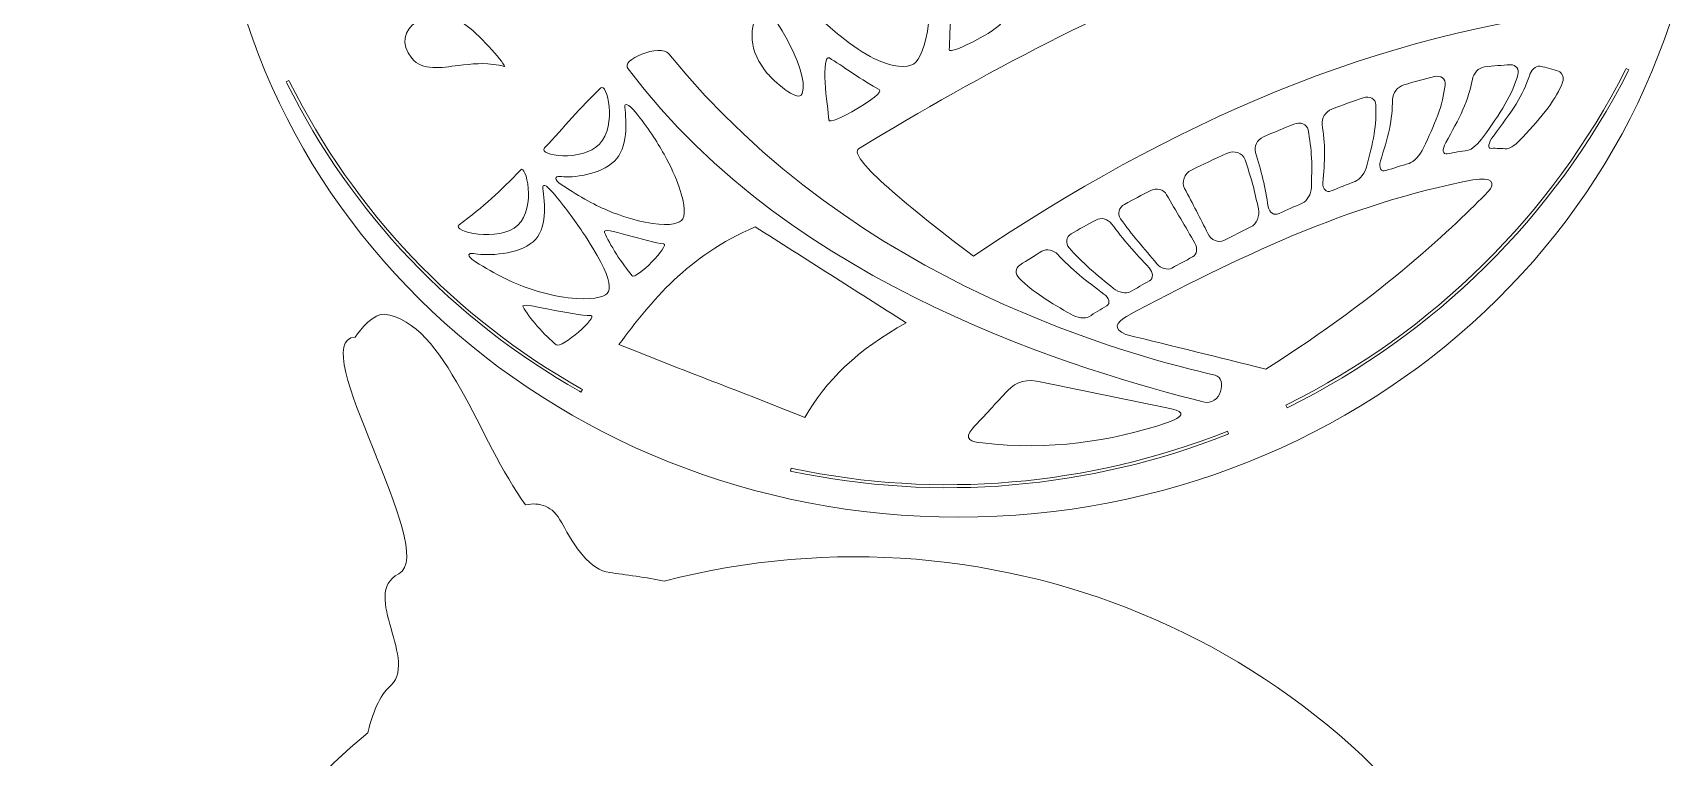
# Model space of a CAD drawing. Header units: centimetres. Extents: x -17.1 to 15.8, y -12.4 to 11.5.
# Drawn here: x -5.55 to 5.48, y -2.21 to 2.66 of the extents above; entities that cross this region are included whole.
import ezdxf

# ---------------------------------------------------------------- set-up
doc = ezdxf.new("R2010")
doc.units = ezdxf.units.CM
doc.header["$MEASUREMENT"] = 0
doc.layers.add('layer 1', color=7, linetype='Continuous')

msp = doc.modelspace()

# ---------------------------------------------------------------- linework, layer by layer
at = {"layer": 'layer 1', "color": 250, "lineweight": 9}
for points, knots in [([(-4.33569, 4.13044), (-4.33383, 4.13044), (-4.33285, 4.13044), (-4.33285, 4.13044), (-4.33285, 4.13044), (-4.43822, 5.70658), (-3.76986, 7.30966), (-2.51061, 8.35081), (-2.51061, 8.35081), (-2.48999, 8.43935), (-2.44393, 8.58496), (-2.37193, 8.65335), (-2.37193, 8.65335), (-2.151, 8.82696), (-2.56943, 9.2846), (-2.30313, 9.41723), (-2.30313, 9.41723), (-2.02153, 9.56737), (-2.94775, 10.985), (-2.59469, 11.00787), (-2.59469, 11.00787), (-2.5658, 11.05847), (-2.46128, 11.16939), (-2.40003, 11.16165), (-2.40003, 11.16165), (-1.98631, 11.10937), (-1.76318, 10.30068), (-1.45036, 9.8815), (-1.45036, 9.8815), (-1.35662, 9.89861), (-1.27106, 9.87907), (-1.20764, 9.75968), (-1.20764, 9.75968), (-1.11677, 9.59433), (-1.01955, 9.44344), (-0.88543, 9.42607), (-0.88543, 9.42607), (-0.78715, 9.41333), (-0.63267, 9.39336), (-0.52062, 9.36831), (-0.52062, 9.36831), (1.72778, 9.95376), (4.13598, 8.9416), (5.1924, 6.82061), (5.1924, 6.82061), (5.62223, 5.95764), (5.77074, 5.02659), (5.67297, 4.12868), (5.67297, 4.12868), (5.67291, 4.1281), (5.67257, 4.13044), (5.67316, 4.13044), (5.67316, 4.13044), (5.67316, 1.5211), (3.43261, -0.59417), (0.66874, -0.59417), (0.66874, -0.59417), (-2.09514, -0.59417), (-4.33569, 1.5211), (-4.33569, 4.13044)], [0, 0, 0, 0, 0.0625, 0.0625, 0.0625, 0.0625, 0.125, 0.125, 0.125, 0.125, 0.1875, 0.1875, 0.1875, 0.1875, 0.25, 0.25, 0.25, 0.25, 0.3125, 0.3125, 0.3125, 0.3125, 0.375, 0.375, 0.375, 0.375, 0.4375, 0.4375, 0.4375, 0.4375, 0.5, 0.5, 0.5, 0.5, 0.5625, 0.5625, 0.5625, 0.5625, 0.625, 0.625, 0.625, 0.625, 0.6875, 0.6875, 0.6875, 0.6875, 0.75, 0.75, 0.75, 0.75, 0.8125, 0.8125, 0.8125, 0.8125, 0.875, 0.875, 0.875, 0.875, 1, 1, 1, 1]), ([(5.10583, 3.82739), (3.39434, 3.63779), (1.69303, 2.9131), (-0.0024, 1.87904), (-0.0024, 1.87904), (-0.07254, 1.82626), (0.27214, 1.53555), (0.76857, 1.15785), (0.76857, 1.15785), (2.08536, 2.04504), (3.47631, 2.66893), (5.00018, 2.82126), (5.00018, 2.82126), (5.03537, 3.15664), (5.07061, 3.492), (5.10583, 3.82739)], [0, 0, 0, 0, 0.2, 0.2, 0.2, 0.2, 0.4, 0.4, 0.4, 0.4, 0.6, 0.6, 0.6, 0.6, 1, 1, 1, 1]), ([(0.38376, 3.35283), (0.34716, 3.42194), (0.32144, 3.43274), (0.31341, 3.39614), (0.31341, 3.39614), (0.28893, 3.28465), (0.22798, 3.08244), (0.08125, 3.00149), (0.08125, 3.00149), (-0.07006, 2.91798), (-0.30624, 2.93169), (-0.39035, 2.95455), (-0.39035, 2.95455), (-0.43339, 2.96627), (-0.46475, 2.95347), (-0.42936, 2.91305), (-0.42936, 2.91305), (-0.3141, 2.79715), (-0.21336, 2.70787), (-0.12705, 2.63786), (-0.12705, 2.63786), (-0.04113, 2.56815), (0.03465, 2.51865), (0.10016, 2.48568), (0.10016, 2.48568), (0.22993, 2.42032), (0.32435, 2.4228), (0.36504, 2.4478), (0.36504, 2.4478), (0.40796, 2.47418), (0.44876, 2.56764), (0.46754, 2.72279), (0.46754, 2.72279), (0.47707, 2.80159), (0.48452, 2.89611), (0.47442, 3.00271), (0.47442, 3.00271), (0.46436, 3.10902), (0.43693, 3.22708), (0.38376, 3.35283)], [0, 0, 0, 0, 0.09090909, 0.09090909, 0.09090909, 0.09090909, 0.18181818, 0.18181818, 0.18181818, 0.18181818, 0.27272727, 0.27272727, 0.27272727, 0.27272727, 0.36363636, 0.36363636, 0.36363636, 0.36363636, 0.45454545, 0.45454545, 0.45454545, 0.45454545, 0.54545455, 0.54545455, 0.54545455, 0.54545455, 0.63636364, 0.63636364, 0.63636364, 0.63636364, 0.72727273, 0.72727273, 0.72727273, 0.72727273, 0.81818182, 0.81818182, 0.81818182, 0.81818182, 1, 1, 1, 1]), ([(0.60511, 2.54452), (0.59938, 2.49659), (1.00627, 2.71244), (0.96038, 2.74316), (0.96038, 2.74316), (0.91454, 2.77385), (0.85857, 2.8218), (0.80599, 2.86752), (0.80599, 2.86752), (0.75329, 2.91335), (0.70259, 2.95721), (0.66795, 2.98243), (0.66795, 2.98243), (0.64318, 3.00051), (0.628, 2.91417), (0.61923, 2.81142), (0.61923, 2.81142), (0.61051, 2.70965), (0.61097, 2.59328), (0.60511, 2.54452)], [0, 0, 0, 0, 0.16666667, 0.16666667, 0.16666667, 0.16666667, 0.33333333, 0.33333333, 0.33333333, 0.33333333, 0.5, 0.5, 0.5, 0.5, 0.66666667, 0.66666667, 0.66666667, 0.66666667, 1, 1, 1, 1]), ([(-0.65354, 2.84966), (-0.74951, 2.68172), (-0.74129, 2.53617), (-0.61363, 2.38229), (-0.61363, 2.38229), (-0.58658, 2.34974), (-0.40762, 2.17921), (-0.38233, 2.24934), (-0.38233, 2.24934), (-0.32192, 2.41694), (-0.63644, 2.87954), (-0.65354, 2.84966)], [0, 0, 0, 0, 0.25, 0.25, 0.25, 0.25, 0.5, 0.5, 0.5, 0.5, 1, 1, 1, 1]), ([(-2.38087, 2.43218), (-2.39196, 2.46634), (-2.56488, 2.66271), (-2.65009, 2.71479), (-2.65009, 2.71479), (-2.89194, 2.86265), (-3.1596, 2.67913), (-3.0047, 2.48789), (-3.0047, 2.48789), (-2.93194, 2.39809), (-2.80506, 2.42532), (-2.69232, 2.43787), (-2.69232, 2.43787), (-2.5941, 2.44878), (-2.52762, 2.45961), (-2.41698, 2.43998), (-2.41698, 2.43998), (-2.40715, 2.43823), (-2.38045, 2.43086), (-2.38087, 2.43218)], [0, 0, 0, 0, 0.16666667, 0.16666667, 0.16666667, 0.16666667, 0.33333333, 0.33333333, 0.33333333, 0.33333333, 0.5, 0.5, 0.5, 0.5, 0.66666667, 0.66666667, 0.66666667, 0.66666667, 1, 1, 1, 1]), ([(2.3924, 0.35849), (2.47836, 0.33781), (2.43129, 0.14704), (2.31162, 0.179), (2.31162, 0.179), (1.53732, 0.38067), (-0.43969, 0.92829), (-1.54963, 2.41656), (-1.54963, 2.41656), (-1.61291, 2.47398), (-1.33371, 2.58804), (-1.27671, 2.51717), (-1.27671, 2.51717), (-0.01384, 0.94667), (1.89059, 0.47746), (2.3924, 0.35849)], [0, 0, 0, 0, 0.2, 0.2, 0.2, 0.2, 0.4, 0.4, 0.4, 0.4, 0.6, 0.6, 0.6, 0.6, 1, 1, 1, 1]), ([(-0.2036, 2.07256), (-0.20283, 2.02649), (0.18705, 2.24912), (0.13529, 2.27631), (0.13529, 2.27631), (0.08353, 2.3035), (0.01839, 2.34592), (-0.0426, 2.38643), (-0.0426, 2.38643), (-0.10345, 2.42688), (-0.16118, 2.46584), (-0.19921, 2.489), (-0.19921, 2.489), (-0.22595, 2.50528), (-0.23218, 2.42244), (-0.22747, 2.32504), (-0.22747, 2.32504), (-0.22277, 2.22819), (-0.2044, 2.11876), (-0.2036, 2.07256)], [0, 0, 0, 0, 0.16666667, 0.16666667, 0.16666667, 0.16666667, 0.33333333, 0.33333333, 0.33333333, 0.33333333, 0.5, 0.5, 0.5, 0.5, 0.66666667, 0.66666667, 0.66666667, 0.66666667, 1, 1, 1, 1]), ([(4.37651, 2.4427), (4.31976, 2.43984), (4.26206, 2.4375), (4.20092, 2.42895), (4.20092, 2.42895), (4.16146, 2.42344), (4.12818, 2.38452), (4.12043, 2.34373), (4.12043, 2.34373), (4.10797, 2.27832), (4.08722, 2.21083), (4.05693, 2.14185), (4.05693, 2.14185), (4.02487, 2.06889), (3.98311, 1.99604), (3.94177, 1.92071), (3.94177, 1.92071), (3.91524, 1.87235), (3.9211, 1.83844), (3.95116, 1.84476), (3.95116, 1.84476), (3.99837, 1.85462), (4.04327, 1.86104), (4.08762, 1.86766), (4.08762, 1.86766), (4.11532, 1.87182), (4.16212, 1.91356), (4.19566, 1.96167), (4.19566, 1.96167), (4.24761, 2.03612), (4.29968, 2.1079), (4.34119, 2.17981), (4.34119, 2.17981), (4.37978, 2.24669), (4.40837, 2.31226), (4.42665, 2.37536), (4.42665, 2.37536), (4.43787, 2.41396), (4.41194, 2.44447), (4.37651, 2.4427)], [0, 0, 0, 0, 0.09090909, 0.09090909, 0.09090909, 0.09090909, 0.18181818, 0.18181818, 0.18181818, 0.18181818, 0.27272727, 0.27272727, 0.27272727, 0.27272727, 0.36363636, 0.36363636, 0.36363636, 0.36363636, 0.45454545, 0.45454545, 0.45454545, 0.45454545, 0.54545455, 0.54545455, 0.54545455, 0.54545455, 0.63636364, 0.63636364, 0.63636364, 0.63636364, 0.72727273, 0.72727273, 0.72727273, 0.72727273, 0.81818182, 0.81818182, 0.81818182, 0.81818182, 1, 1, 1, 1]), ([(4.69872, 2.39921), (4.65995, 2.41202), (4.61982, 2.42651), (4.57433, 2.43284), (4.57433, 2.43284), (4.54413, 2.43704), (4.51536, 2.40707), (4.50375, 2.36992), (4.50375, 2.36992), (4.48444, 2.30822), (4.45459, 2.24464), (4.41385, 2.17884), (4.41385, 2.17884), (4.3702, 2.10829), (4.316, 2.03765), (4.26169, 1.96438), (4.26169, 1.96438), (4.22653, 1.91692), (4.2214, 1.88078), (4.24644, 1.88174), (4.24644, 1.88174), (4.28409, 1.88315), (4.31907, 1.88082), (4.35317, 1.87904), (4.35317, 1.87904), (4.37429, 1.87794), (4.41995, 1.91253), (4.45903, 1.95642), (4.45903, 1.95642), (4.51954, 2.02437), (4.57956, 2.08922), (4.62861, 2.15439), (4.62861, 2.15439), (4.67303, 2.21347), (4.70595, 2.27088), (4.72666, 2.32555), (4.72666, 2.32555), (4.7389, 2.35787), (4.72275, 2.39125), (4.69872, 2.39921)], [0, 0, 0, 0, 0.09090909, 0.09090909, 0.09090909, 0.09090909, 0.18181818, 0.18181818, 0.18181818, 0.18181818, 0.27272727, 0.27272727, 0.27272727, 0.27272727, 0.36363636, 0.36363636, 0.36363636, 0.36363636, 0.45454545, 0.45454545, 0.45454545, 0.45454545, 0.54545455, 0.54545455, 0.54545455, 0.54545455, 0.63636364, 0.63636364, 0.63636364, 0.63636364, 0.72727273, 0.72727273, 0.72727273, 0.72727273, 0.81818182, 0.81818182, 0.81818182, 0.81818182, 1, 1, 1, 1]), ([(-3.8432, 2.32017), (-3.40779, 1.44596), (-2.72727, 0.73073), (-1.87701, 0.25071), (-1.87701, 0.25071), (-1.87701, 0.25071), (-1.8683, 0.2458), (-1.8683, 0.2458), (-1.8683, 0.2458), (-1.8683, 0.2458), (-1.85847, 0.26321), (-1.85847, 0.26321), (-1.85847, 0.26321), (-1.85847, 0.26321), (-1.86717, 0.26813), (-1.86717, 0.26813), (-1.86717, 0.26813), (-2.71396, 0.74618), (-3.39167, 1.45845), (-3.8253, 2.32909), (-3.8253, 2.32909), (-3.8253, 2.32909), (-3.82976, 2.33804), (-3.82976, 2.33804), (-3.82976, 2.33804), (-3.82976, 2.33804), (-3.84766, 2.32912), (-3.84766, 2.32912), (-3.84766, 2.32912), (-3.84766, 2.32912), (-3.8432, 2.32017), (-3.8432, 2.32017)], [0, 0, 0, 0, 0.11111111, 0.11111111, 0.11111111, 0.11111111, 0.22222222, 0.22222222, 0.22222222, 0.22222222, 0.33333333, 0.33333333, 0.33333333, 0.33333333, 0.44444444, 0.44444444, 0.44444444, 0.44444444, 0.55555556, 0.55555556, 0.55555556, 0.55555556, 0.66666667, 0.66666667, 0.66666667, 0.66666667, 0.77777778, 0.77777778, 0.77777778, 0.77777778, 1, 1, 1, 1]), ([(-1.73494, 2.28757), (-1.69418, 2.32879), (-1.62202, 2.03673), (-1.74437, 1.91032), (-1.74437, 1.91032), (-1.80275, 1.84993), (-1.90696, 1.83012), (-1.98975, 1.83218), (-1.98975, 1.83218), (-2.07337, 1.8343), (-2.13623, 1.85716), (-2.11175, 1.88481), (-2.11175, 1.88481), (-2.04468, 1.95657), (-1.98548, 2.02257), (-1.92633, 2.08859), (-1.92633, 2.08859), (-1.8671, 2.15461), (-1.80609, 2.21909), (-1.73494, 2.28757)], [0, 0, 0, 0, 0.16666667, 0.16666667, 0.16666667, 0.16666667, 0.33333333, 0.33333333, 0.33333333, 0.33333333, 0.5, 0.5, 0.5, 0.5, 0.66666667, 0.66666667, 0.66666667, 0.66666667, 1, 1, 1, 1]), ([(2.88496, 0.14382), (3.86914, 0.63402), (4.66829, 1.41867), (5.16686, 2.39939), (5.16686, 2.39939), (5.16686, 2.39939), (5.1714, 2.4083), (5.1714, 2.4083), (5.1714, 2.4083), (5.1714, 2.4083), (5.15357, 2.41737), (5.15357, 2.41737), (5.15357, 2.41737), (5.15357, 2.41737), (5.14904, 2.40845), (5.14904, 2.40845), (5.14904, 2.40845), (4.6524, 1.43156), (3.85638, 0.65001), (2.87604, 0.16172), (2.87604, 0.16172), (2.87604, 0.16172), (2.86709, 0.15726), (2.86709, 0.15726), (2.86709, 0.15726), (2.86709, 0.15726), (2.87601, 0.13936), (2.87601, 0.13936), (2.87601, 0.13936), (2.87601, 0.13936), (2.88496, 0.14382), (2.88496, 0.14382)], [0, 0, 0, 0, 0.11111111, 0.11111111, 0.11111111, 0.11111111, 0.22222222, 0.22222222, 0.22222222, 0.22222222, 0.33333333, 0.33333333, 0.33333333, 0.33333333, 0.44444444, 0.44444444, 0.44444444, 0.44444444, 0.55555556, 0.55555556, 0.55555556, 0.55555556, 0.66666667, 0.66666667, 0.66666667, 0.66666667, 0.77777778, 0.77777778, 0.77777778, 0.77777778, 1, 1, 1, 1]), ([(3.86562, 2.36434), (3.79852, 2.34887), (3.72972, 2.32888), (3.66058, 2.30868), (3.66058, 2.30868), (3.61708, 2.29597), (3.58487, 2.2521), (3.58431, 2.21061), (3.58431, 2.21061), (3.5835, 2.14589), (3.57694, 2.07913), (3.56283, 2.01136), (3.56283, 2.01136), (3.54817, 1.94094), (3.52526, 1.87013), (3.50336, 1.79783), (3.50336, 1.79783), (3.48919, 1.75106), (3.50698, 1.72211), (3.54015, 1.7328), (3.54015, 1.7328), (3.59214, 1.7496), (3.64406, 1.76675), (3.69533, 1.78131), (3.69533, 1.78131), (3.72721, 1.79041), (3.76964, 1.83641), (3.79213, 1.88474), (3.79213, 1.88474), (3.82688, 1.95948), (3.86201, 2.03223), (3.88818, 2.10471), (3.88818, 2.10471), (3.91314, 2.17379), (3.92902, 2.24141), (3.93747, 2.307), (3.93747, 2.307), (3.9428, 2.34822), (3.90759, 2.37404), (3.86562, 2.36434)], [0, 0, 0, 0, 0.09090909, 0.09090909, 0.09090909, 0.09090909, 0.18181818, 0.18181818, 0.18181818, 0.18181818, 0.27272727, 0.27272727, 0.27272727, 0.27272727, 0.36363636, 0.36363636, 0.36363636, 0.36363636, 0.45454545, 0.45454545, 0.45454545, 0.45454545, 0.54545455, 0.54545455, 0.54545455, 0.54545455, 0.63636364, 0.63636364, 0.63636364, 0.63636364, 0.72727273, 0.72727273, 0.72727273, 0.72727273, 0.81818182, 0.81818182, 0.81818182, 0.81818182, 1, 1, 1, 1]), ([(3.38666, 2.22103), (3.31708, 2.19734), (3.24697, 2.17213), (3.17707, 2.14552), (3.17707, 2.14552), (3.13296, 2.1287), (3.10522, 2.08276), (3.11121, 2.04234), (3.11121, 2.04234), (3.1205, 1.98), (3.12696, 1.91669), (3.12735, 1.85189), (3.12735, 1.85189), (3.1277, 1.78608), (3.12153, 1.71907), (3.11647, 1.65146), (3.11647, 1.65146), (3.1132, 1.60756), (3.13925, 1.58289), (3.1728, 1.59637), (3.1728, 1.59637), (3.22638, 1.61791), (3.27951, 1.63954), (3.33225, 1.65916), (3.33225, 1.65916), (3.3655, 1.67153), (3.4003, 1.71881), (3.41203, 1.76515), (3.41203, 1.76515), (3.43006, 1.83647), (3.4489, 1.90676), (3.46006, 1.97615), (3.46006, 1.97615), (3.47092, 2.04352), (3.4741, 2.10949), (3.47269, 2.17388), (3.47269, 2.17388), (3.47178, 2.21516), (3.43117, 2.23618), (3.38666, 2.22103)], [0, 0, 0, 0, 0.09090909, 0.09090909, 0.09090909, 0.09090909, 0.18181818, 0.18181818, 0.18181818, 0.18181818, 0.27272727, 0.27272727, 0.27272727, 0.27272727, 0.36363636, 0.36363636, 0.36363636, 0.36363636, 0.45454545, 0.45454545, 0.45454545, 0.45454545, 0.54545455, 0.54545455, 0.54545455, 0.54545455, 0.63636364, 0.63636364, 0.63636364, 0.63636364, 0.72727273, 0.72727273, 0.72727273, 0.72727273, 0.81818182, 0.81818182, 0.81818182, 0.81818182, 1, 1, 1, 1]), ([(-1.5014, 2.12481), (-1.55058, 2.1821), (-1.57581, 2.19035), (-1.57279, 2.15871), (-1.57279, 2.15871), (-1.56357, 2.06216), (-1.55018, 1.88346), (-1.64274, 1.79539), (-1.64274, 1.79539), (-1.73845, 1.70428), (-1.92771, 1.68227), (-1.99761, 1.69266), (-1.99761, 1.69266), (-2.0333, 1.69797), (-2.05398, 1.68321), (-2.01728, 1.65097), (-2.01728, 1.65097), (-1.89451, 1.56595), (-1.78459, 1.50543), (-1.68759, 1.46463), (-1.68759, 1.46463), (-1.58916, 1.42322), (-1.50494, 1.4), (-1.43602, 1.38569), (-1.43602, 1.38569), (-1.29886, 1.3572), (-1.22006, 1.37216), (-1.19312, 1.39692), (-1.19312, 1.39692), (-1.16548, 1.42234), (-1.16427, 1.4989), (-1.20829, 1.62141), (-1.20829, 1.62141), (-1.23075, 1.684), (-1.2627, 1.75849), (-1.30999, 1.8433), (-1.30999, 1.8433), (-1.35717, 1.92785), (-1.41839, 2.02298), (-1.5014, 2.12481)], [0, 0, 0, 0, 0.09090909, 0.09090909, 0.09090909, 0.09090909, 0.18181818, 0.18181818, 0.18181818, 0.18181818, 0.27272727, 0.27272727, 0.27272727, 0.27272727, 0.36363636, 0.36363636, 0.36363636, 0.36363636, 0.45454545, 0.45454545, 0.45454545, 0.45454545, 0.54545455, 0.54545455, 0.54545455, 0.54545455, 0.63636364, 0.63636364, 0.63636364, 0.63636364, 0.72727273, 0.72727273, 0.72727273, 0.72727273, 0.81818182, 0.81818182, 0.81818182, 0.81818182, 1, 1, 1, 1]), ([(2.92065, 2.04461), (2.85254, 2.01627), (2.78425, 1.98829), (2.71663, 1.95887), (2.71663, 1.95887), (2.67422, 1.94041), (2.6512, 1.89327), (2.66354, 1.85469), (2.66354, 1.85469), (2.68244, 1.79547), (2.69978, 1.73577), (2.71369, 1.67495), (2.71369, 1.67495), (2.7276, 1.61405), (2.73843, 1.5521), (2.74906, 1.48972), (2.74906, 1.48972), (2.75599, 1.44919), (2.78956, 1.42865), (2.82223, 1.44383), (2.82223, 1.44383), (2.87411, 1.4679), (2.92585, 1.49142), (2.97802, 1.51403), (2.97802, 1.51403), (3.01111, 1.52837), (3.03776, 1.57533), (3.03875, 1.61868), (3.03875, 1.61868), (3.0403, 1.68526), (3.04324, 1.75158), (3.03992, 1.81659), (3.03992, 1.81659), (3.03665, 1.88074), (3.02815, 1.94354), (3.01668, 2.00555), (3.01668, 2.00555), (3.0093, 2.04554), (2.96414, 2.0627), (2.92065, 2.04461)], [0, 0, 0, 0, 0.09090909, 0.09090909, 0.09090909, 0.09090909, 0.18181818, 0.18181818, 0.18181818, 0.18181818, 0.27272727, 0.27272727, 0.27272727, 0.27272727, 0.36363636, 0.36363636, 0.36363636, 0.36363636, 0.45454545, 0.45454545, 0.45454545, 0.45454545, 0.54545455, 0.54545455, 0.54545455, 0.54545455, 0.63636364, 0.63636364, 0.63636364, 0.63636364, 0.72727273, 0.72727273, 0.72727273, 0.72727273, 0.81818182, 0.81818182, 0.81818182, 0.81818182, 1, 1, 1, 1]), ([(-2.27371, 1.73618), (-2.23895, 1.78327), (-2.16483, 1.48524), (-2.29179, 1.36528), (-2.29179, 1.36528), (-2.35311, 1.30736), (-2.467, 1.29631), (-2.55736, 1.3056), (-2.55736, 1.3056), (-2.6483, 1.31494), (-2.71566, 1.34506), (-2.68558, 1.36811), (-2.68558, 1.36811), (-2.60564, 1.42898), (-2.53579, 1.48503), (-2.46932, 1.54443), (-2.46932, 1.54443), (-2.40369, 1.60315), (-2.34182, 1.66605), (-2.27371, 1.73618)], [0, 0, 0, 0, 0.16666667, 0.16666667, 0.16666667, 0.16666667, 0.33333333, 0.33333333, 0.33333333, 0.33333333, 0.5, 0.5, 0.5, 0.5, 0.66666667, 0.66666667, 0.66666667, 0.66666667, 1, 1, 1, 1]), ([(2.46907, 1.84806), (2.3895, 1.81119), (2.31125, 1.77324), (2.23354, 1.736), (2.23354, 1.736), (2.18481, 1.71265), (2.16457, 1.65678), (2.18732, 1.61273), (2.18732, 1.61273), (2.2135, 1.56203), (2.24077, 1.51199), (2.26664, 1.46135), (2.26664, 1.46135), (2.29252, 1.41077), (2.31803, 1.35995), (2.34336, 1.3091), (2.34336, 1.3091), (2.36546, 1.26473), (2.41376, 1.24416), (2.45175, 1.26369), (2.45175, 1.26369), (2.51128, 1.2943), (2.57176, 1.32401), (2.63292, 1.354), (2.63292, 1.354), (2.67159, 1.37299), (2.69369, 1.428), (2.68287, 1.47681), (2.68287, 1.47681), (2.67053, 1.53249), (2.65859, 1.5884), (2.64377, 1.64319), (2.64377, 1.64319), (2.62893, 1.698), (2.61163, 1.75189), (2.59314, 1.80542), (2.59314, 1.80542), (2.57701, 1.8521), (2.51991, 1.87169), (2.46907, 1.84806)], [0, 0, 0, 0, 0.09090909, 0.09090909, 0.09090909, 0.09090909, 0.18181818, 0.18181818, 0.18181818, 0.18181818, 0.27272727, 0.27272727, 0.27272727, 0.27272727, 0.36363636, 0.36363636, 0.36363636, 0.36363636, 0.45454545, 0.45454545, 0.45454545, 0.45454545, 0.54545455, 0.54545455, 0.54545455, 0.54545455, 0.63636364, 0.63636364, 0.63636364, 0.63636364, 0.72727273, 0.72727273, 0.72727273, 0.72727273, 0.81818182, 0.81818182, 0.81818182, 0.81818182, 1, 1, 1, 1]), ([(2.73228, 0.3999), (2.40274, 0.48136), (2.12092, 0.55107), (1.79141, 0.63254), (1.79141, 0.63254), (1.70335, 0.66982), (1.72775, 0.7111), (1.79592, 0.75398), (1.79592, 0.75398), (2.53083, 1.14206), (3.2814, 1.511), (4.12438, 1.66994), (4.12438, 1.66994), (4.25399, 1.69437), (4.28061, 1.64741), (4.22403, 1.58955), (4.22403, 1.58955), (4.01256, 1.37331), (3.52932, 0.90075), (2.73228, 0.3999)], [0, 0, 0, 0, 0.16666667, 0.16666667, 0.16666667, 0.16666667, 0.33333333, 0.33333333, 0.33333333, 0.33333333, 0.5, 0.5, 0.5, 0.5, 0.66666667, 0.66666667, 0.66666667, 0.66666667, 1, 1, 1, 1]), ([(-2.05738, 1.58505), (-2.10486, 1.64023), (-2.12804, 1.64649), (-2.12377, 1.61337), (-2.12377, 1.61337), (-2.11124, 1.5153), (-2.09219, 1.33877), (-2.18822, 1.25527), (-2.18822, 1.25527), (-2.28846, 1.16812), (-2.49823, 1.15877), (-2.57581, 1.1746), (-2.57581, 1.1746), (-2.61537, 1.18269), (-2.63963, 1.17081), (-2.6002, 1.13711), (-2.6002, 1.13711), (-2.4667, 1.04861), (-2.34481, 0.98601), (-2.23586, 0.94735), (-2.23586, 0.94735), (-2.12588, 0.90825), (-2.03114, 0.8884), (-1.95354, 0.87895), (-1.95354, 0.87895), (-1.8012, 0.86041), (-1.71688, 0.882), (-1.69165, 0.90768), (-1.69165, 0.90768), (-1.66557, 0.93423), (-1.67586, 1.00564), (-1.73487, 1.11707), (-1.73487, 1.11707), (-1.76485, 1.17371), (-1.80384, 1.2422), (-1.85694, 1.32023), (-1.85694, 1.32023), (-1.91033, 1.39869), (-1.97458, 1.48891), (-2.05738, 1.58505)], [0, 0, 0, 0, 0.09090909, 0.09090909, 0.09090909, 0.09090909, 0.18181818, 0.18181818, 0.18181818, 0.18181818, 0.27272727, 0.27272727, 0.27272727, 0.27272727, 0.36363636, 0.36363636, 0.36363636, 0.36363636, 0.45454545, 0.45454545, 0.45454545, 0.45454545, 0.54545455, 0.54545455, 0.54545455, 0.54545455, 0.63636364, 0.63636364, 0.63636364, 0.63636364, 0.72727273, 0.72727273, 0.72727273, 0.72727273, 0.81818182, 0.81818182, 0.81818182, 0.81818182, 1, 1, 1, 1]), ([(1.96032, 1.59947), (1.90037, 1.56876), (1.84171, 1.53716), (1.78293, 1.50587), (1.78293, 1.50587), (1.74629, 1.48636), (1.73385, 1.44185), (1.75757, 1.40839), (1.75757, 1.40839), (1.79425, 1.35662), (1.83337, 1.30593), (1.87446, 1.25626), (1.87446, 1.25626), (1.91581, 1.20628), (1.95806, 1.15701), (2.00014, 1.10753), (2.00014, 1.10753), (2.02764, 1.07524), (2.07339, 1.06237), (2.10226, 1.07821), (2.10226, 1.07821), (2.14794, 1.10331), (2.19426, 1.12801), (2.24078, 1.1532), (2.24078, 1.1532), (2.27005, 1.16904), (2.27684, 1.21054), (2.25625, 1.24593), (2.25625, 1.24593), (2.22483, 1.30004), (2.19343, 1.35413), (2.16154, 1.40804), (2.16154, 1.40804), (2.12964, 1.46195), (2.09737, 1.51567), (2.06678, 1.57017), (2.06678, 1.57017), (2.04686, 1.60565), (1.99865, 1.61908), (1.96032, 1.59947)], [0, 0, 0, 0, 0.09090909, 0.09090909, 0.09090909, 0.09090909, 0.18181818, 0.18181818, 0.18181818, 0.18181818, 0.27272727, 0.27272727, 0.27272727, 0.27272727, 0.36363636, 0.36363636, 0.36363636, 0.36363636, 0.45454545, 0.45454545, 0.45454545, 0.45454545, 0.54545455, 0.54545455, 0.54545455, 0.54545455, 0.63636364, 0.63636364, 0.63636364, 0.63636364, 0.72727273, 0.72727273, 0.72727273, 0.72727273, 0.81818182, 0.81818182, 0.81818182, 0.81818182, 1, 1, 1, 1]), ([(-1.31368, 1.24061), (-1.26505, 1.23591), (-1.49788, 0.99237), (-1.52627, 1.02824), (-1.52627, 1.02824), (-1.55585, 1.06555), (-1.59556, 1.11833), (-1.6299, 1.17228), (-1.6299, 1.17228), (-1.66439, 1.22657), (-1.69387, 1.28165), (-1.71028, 1.31739), (-1.71028, 1.31739), (-1.72207, 1.34312), (-1.64809, 1.32459), (-1.55851, 1.29985), (-1.55851, 1.29985), (-1.46826, 1.27493), (-1.36081, 1.24516), (-1.31368, 1.24061)], [0, 0, 0, 0, 0.16666667, 0.16666667, 0.16666667, 0.16666667, 0.33333333, 0.33333333, 0.33333333, 0.33333333, 0.5, 0.5, 0.5, 0.5, 0.66666667, 0.66666667, 0.66666667, 0.66666667, 1, 1, 1, 1]), ([(-0.6972, 1.35421), (-1.15383, 1.15938), (-1.39315, 0.85871), (-1.61255, 0.56509), (-1.61255, 0.56509), (-1.18485, 0.39166), (-0.79073, 0.24756), (-0.36301, 0.07411), (-0.36301, 0.07411), (-0.2291, 0.31736), (-0.0079, 0.53136), (0.31677, 0.71068), (0.31677, 0.71068), (-0.02123, 0.92518), (-0.35922, 1.13968), (-0.6972, 1.35421)], [0, 0, 0, 0, 0.2, 0.2, 0.2, 0.2, 0.4, 0.4, 0.4, 0.4, 0.6, 0.6, 0.6, 0.6, 1, 1, 1, 1]), ([(1.58994, 1.40059), (1.53456, 1.36953), (1.47928, 1.33903), (1.42532, 1.30776), (1.42532, 1.30776), (1.3917, 1.28829), (1.38451, 1.24465), (1.41139, 1.21365), (1.41139, 1.21365), (1.45351, 1.165), (1.50079, 1.11855), (1.55097, 1.07396), (1.55097, 1.07396), (1.60212, 1.02844), (1.65641, 0.98551), (1.71001, 0.9417), (1.71001, 0.9417), (1.74493, 0.91318), (1.7948, 0.90238), (1.82155, 0.91809), (1.82155, 0.91809), (1.86413, 0.94318), (1.9076, 0.96841), (1.95099, 0.99285), (1.95099, 0.99285), (1.97899, 1.00864), (1.97808, 1.04739), (1.94917, 1.07904), (1.94917, 1.07904), (1.90495, 1.12746), (1.86018, 1.17564), (1.81741, 1.22499), (1.81741, 1.22499), (1.77489, 1.27398), (1.73411, 1.32398), (1.69665, 1.37525), (1.69665, 1.37525), (1.67241, 1.40838), (1.62517, 1.42035), (1.58994, 1.40059)], [0, 0, 0, 0, 0.09090909, 0.09090909, 0.09090909, 0.09090909, 0.18181818, 0.18181818, 0.18181818, 0.18181818, 0.27272727, 0.27272727, 0.27272727, 0.27272727, 0.36363636, 0.36363636, 0.36363636, 0.36363636, 0.45454545, 0.45454545, 0.45454545, 0.45454545, 0.54545455, 0.54545455, 0.54545455, 0.54545455, 0.63636364, 0.63636364, 0.63636364, 0.63636364, 0.72727273, 0.72727273, 0.72727273, 0.72727273, 0.81818182, 0.81818182, 0.81818182, 0.81818182, 1, 1, 1, 1]), ([(1.2284, 1.19108), (1.17838, 1.16048), (1.12975, 1.12913), (1.0811, 1.09857), (1.0811, 1.09857), (1.05047, 1.07929), (1.04629, 1.03777), (1.07567, 1.00934), (1.07567, 1.00934), (1.12231, 0.9642), (1.17572, 0.92214), (1.23394, 0.88308), (1.23394, 0.88308), (1.29406, 0.84268), (1.35851, 0.80594), (1.42278, 0.76835), (1.42278, 0.76835), (1.4647, 0.74382), (1.51927, 0.73623), (1.54407, 0.75141), (1.54407, 0.75141), (1.58395, 0.77584), (1.6239, 0.8002), (1.66448, 0.82501), (1.66448, 0.82501), (1.68961, 0.84042), (1.68177, 0.87599), (1.64498, 0.90362), (1.64498, 0.90362), (1.58877, 0.9459), (1.53239, 0.98789), (1.47947, 1.03218), (1.47947, 1.03218), (1.42738, 1.07576), (1.37835, 1.12093), (1.33532, 1.16874), (1.33532, 1.16874), (1.30778, 1.19935), (1.26055, 1.21074), (1.2284, 1.19108)], [0, 0, 0, 0, 0.09090909, 0.09090909, 0.09090909, 0.09090909, 0.18181818, 0.18181818, 0.18181818, 0.18181818, 0.27272727, 0.27272727, 0.27272727, 0.27272727, 0.36363636, 0.36363636, 0.36363636, 0.36363636, 0.45454545, 0.45454545, 0.45454545, 0.45454545, 0.54545455, 0.54545455, 0.54545455, 0.54545455, 0.63636364, 0.63636364, 0.63636364, 0.63636364, 0.72727273, 0.72727273, 0.72727273, 0.72727273, 0.81818182, 0.81818182, 0.81818182, 0.81818182, 1, 1, 1, 1]), ([(4.88395, -6.26421), (4.98172, -5.3663), (4.83321, -4.43525), (4.40338, -3.57228), (4.40338, -3.57228), (3.34696, -1.45129), (0.93876, -0.43914), (-1.30964, -1.02458), (-1.30964, -1.02458), (-1.42169, -0.99953), (-1.57617, -0.97956), (-1.67445, -0.96682), (-1.67445, -0.96682), (-1.80857, -0.94945), (-1.90579, -0.79856), (-1.99666, -0.63321), (-1.99666, -0.63321), (-2.06008, -0.51382), (-2.14564, -0.49429), (-2.23938, -0.51139), (-2.23938, -0.51139), (-2.5522, -0.09222), (-2.77533, 0.71647), (-3.18905, 0.76875), (-3.18905, 0.76875), (-3.2503, 0.77649), (-3.35482, 0.66557), (-3.38371, 0.61497), (-3.38371, 0.61497), (-3.73677, 0.5921), (-2.81055, -0.82552), (-3.09215, -0.97566), (-3.09215, -0.97566), (-3.35845, -1.10829), (-2.94002, -1.56593), (-3.16095, -1.73954), (-3.16095, -1.73954), (-3.23295, -1.80793), (-3.27901, -1.95354), (-3.29963, -2.04208), (-3.29963, -2.04208), (-4.55888, -3.08323), (-5.22723, -4.68631), (-5.12186, -6.26245), (-5.12186, -6.26245), (-5.12186, -6.26245), (-5.54994, -6.26245), (-5.54994, -6.26245), (-5.54994, -6.26245), (-5.54994, -6.26245), (-5.54994, -12.3643), (-5.54994, -12.3643), (-5.54994, -12.3643), (-5.54994, -12.3643), (5.19214, -12.3643), (5.19214, -12.3643), (5.19214, -12.3643), (5.19214, -12.3643), (5.19214, -6.26245), (5.19214, -6.26245), (5.19214, -6.26245), (5.19214, -6.26245), (4.88414, -6.26245), (4.88414, -6.26245), (4.88414, -6.26245), (4.88355, -6.26245), (4.88389, -6.26479), (4.88395, -6.26421)], [0, 0, 0, 0, 0.05555556, 0.05555556, 0.05555556, 0.05555556, 0.11111111, 0.11111111, 0.11111111, 0.11111111, 0.16666667, 0.16666667, 0.16666667, 0.16666667, 0.22222222, 0.22222222, 0.22222222, 0.22222222, 0.27777778, 0.27777778, 0.27777778, 0.27777778, 0.33333333, 0.33333333, 0.33333333, 0.33333333, 0.38888889, 0.38888889, 0.38888889, 0.38888889, 0.44444444, 0.44444444, 0.44444444, 0.44444444, 0.5, 0.5, 0.5, 0.5, 0.55555556, 0.55555556, 0.55555556, 0.55555556, 0.61111111, 0.61111111, 0.61111111, 0.61111111, 0.66666667, 0.66666667, 0.66666667, 0.66666667, 0.72222222, 0.72222222, 0.72222222, 0.72222222, 0.77777778, 0.77777778, 0.77777778, 0.77777778, 0.83333333, 0.83333333, 0.83333333, 0.83333333, 0.88888889, 0.88888889, 0.88888889, 0.88888889, 1, 1, 1, 1]), ([(-1.80263, 0.75859), (-1.74723, 0.75774), (-1.9984, 0.53167), (-2.03427, 0.56245), (-2.03427, 0.56245), (-2.07088, 0.59381), (-2.11953, 0.63924), (-2.16114, 0.68702), (-2.16114, 0.68702), (-2.20264, 0.73465), (-2.23742, 0.78457), (-2.25677, 0.81727), (-2.25677, 0.81727), (-2.27052, 0.8405), (-2.18595, 0.82205), (-2.08336, 0.80128), (-2.08336, 0.80128), (-1.97947, 0.78023), (-1.85617, 0.75945), (-1.80263, 0.75859)], [0, 0, 0, 0, 0.16666667, 0.16666667, 0.16666667, 0.16666667, 0.33333333, 0.33333333, 0.33333333, 0.33333333, 0.5, 0.5, 0.5, 0.5, 0.66666667, 0.66666667, 0.66666667, 0.66666667, 1, 1, 1, 1]), ([(1.22848, 0.31251), (1.1312, 0.33576), (1.05488, 0.31699), (0.99948, 0.25615), (0.99948, 0.25615), (0.92093, 0.17155), (0.84237, 0.08695), (0.76382, 0.00235), (0.76382, 0.00235), (0.70078, -0.07275), (0.75145, -0.09125), (0.82878, -0.09647), (0.82878, -0.09647), (1.27638, -0.14748), (1.68619, -0.08803), (2.07242, 0.04024), (2.07242, 0.04024), (2.17858, 0.07898), (2.19539, 0.11041), (2.09988, 0.13264), (2.09988, 0.13264), (1.8094, 0.19258), (1.51895, 0.25253), (1.22848, 0.31251)], [0, 0, 0, 0, 0.14285714, 0.14285714, 0.14285714, 0.14285714, 0.28571429, 0.28571429, 0.28571429, 0.28571429, 0.42857143, 0.42857143, 0.42857143, 0.42857143, 0.57142857, 0.57142857, 0.57142857, 0.57142857, 0.71428571, 0.71428571, 0.71428571, 0.71428571, 1, 1, 1, 1]), ([(-0.45076, -0.28727), (0.52559, -0.49394), (1.54521, -0.40577), (2.47326, -0.03958), (2.47326, -0.03958), (2.47326, -0.03958), (2.48256, -0.03591), (2.48256, -0.03591), (2.48256, -0.03591), (2.48256, -0.03591), (2.47522, -0.01731), (2.47522, -0.01731), (2.47522, -0.01731), (2.47522, -0.01731), (2.46592, -0.02098), (2.46592, -0.02098), (2.46592, -0.02098), (1.54151, -0.38573), (0.5259, -0.47356), (-0.44662, -0.26771), (-0.44662, -0.26771), (-0.44662, -0.26771), (-0.4564, -0.26564), (-0.4564, -0.26564), (-0.4564, -0.26564), (-0.4564, -0.26564), (-0.46054, -0.2852), (-0.46054, -0.2852), (-0.46054, -0.2852), (-0.46054, -0.2852), (-0.45076, -0.28727), (-0.45076, -0.28727)], [0, 0, 0, 0, 0.11111111, 0.11111111, 0.11111111, 0.11111111, 0.22222222, 0.22222222, 0.22222222, 0.22222222, 0.33333333, 0.33333333, 0.33333333, 0.33333333, 0.44444444, 0.44444444, 0.44444444, 0.44444444, 0.55555556, 0.55555556, 0.55555556, 0.55555556, 0.66666667, 0.66666667, 0.66666667, 0.66666667, 0.77777778, 0.77777778, 0.77777778, 0.77777778, 1, 1, 1, 1])]:
    msp.add_open_spline(points, degree=3, knots=knots, dxfattribs=at)

doc.saveas('drawing.dxf')
